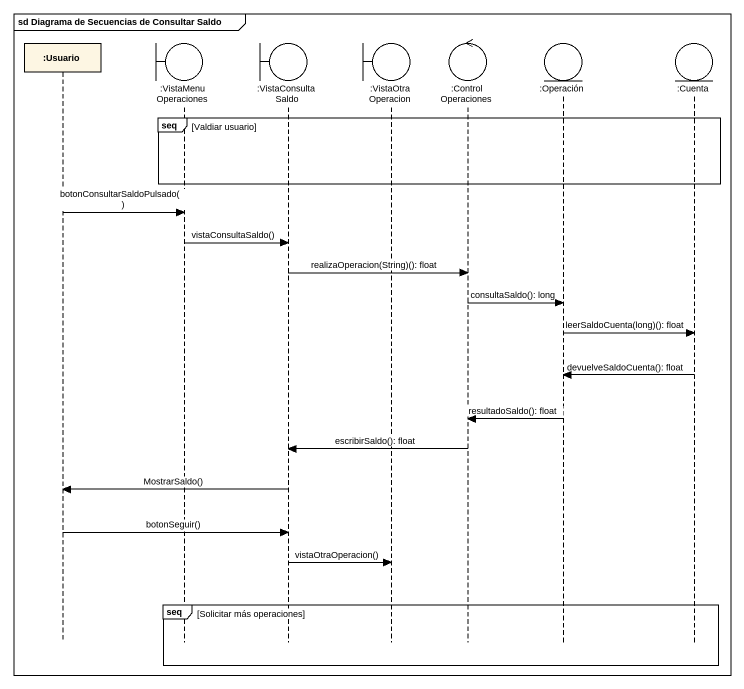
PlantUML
@startuml
mainframe sd Diagrama de Secuencias de Consultar Saldo
hide footbox
participant ":Usuario" as Usuario
boundary ":VistaMenuOperaciones" as VistaMenuOperaciones
boundary ":VistaConsultaSaldo" as VistaConsultaSaldo
boundary ":VistaOtraOperacion" as VistaOtraOperacion
control ":ControlOperaciones" as ControlOperaciones
entity ":Operación" as Operación
entity ":Cuenta" as Cuenta

group seq [Valdiar usuario]
end
Usuario -> VistaMenuOperaciones : botonConsultarSaldoPulsado()
VistaMenuOperaciones -> VistaConsultaSaldo : vistaConsultaSaldo()
VistaConsultaSaldo -> ControlOperaciones : realizaOperacion(String)(): float
ControlOperaciones -> Operación : consultaSaldo(): long
Operación -> Cuenta : leerSaldoCuenta(long)(): float
Cuenta -> Operación : devuelveSaldoCuenta(): float
Operación -> ControlOperaciones : resultadoSaldo(): float
ControlOperaciones -> VistaConsultaSaldo : escribirSaldo(): float
VistaConsultaSaldo -> Usuario : MostrarSaldo()
Usuario -> VistaConsultaSaldo : botonSeguir()
VistaConsultaSaldo -> VistaOtraOperacion : vistaOtraOperacion()
group seq [Solicitar más operaciones]
end
@enduml
